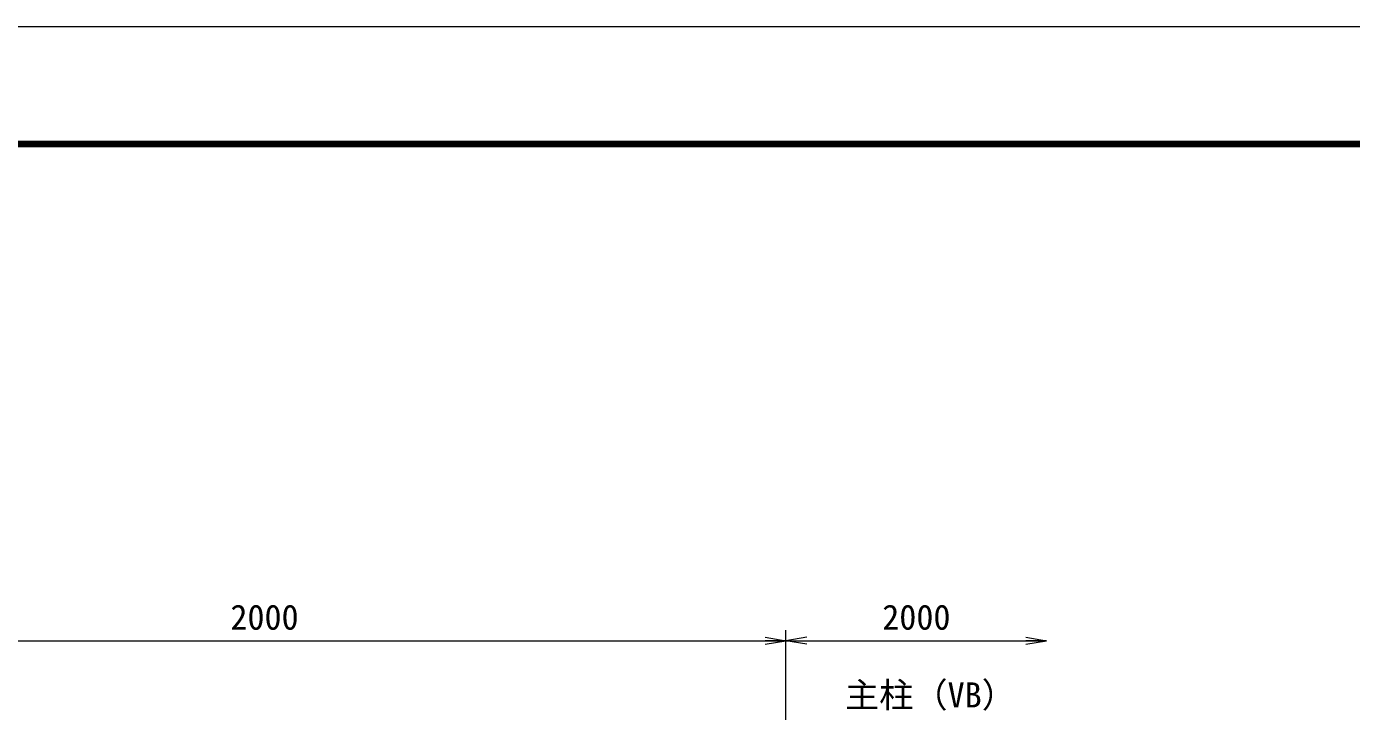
# Model space of a CAD drawing. Units: millimetres, scale not verified. Extents: x -4200 to 4200, y -2970 to 2970.
# Drawn here: x -2841 to -300, y 1657 to 2970 of the extents above; entities that cross this region are included whole.
import ezdxf
from ezdxf.enums import TextEntityAlignment as Align

# ---------------------------------------------------------------- set-up
doc = ezdxf.new("R2010")
doc.units = ezdxf.units.MM
doc.header["$LTSCALE"] = 10
for name, color, linetype, lineweight in [('0-2_D-STR-DIM', 7, 'Continuous', 13), ('0-7_D-STR-TXT', 7, 'Continuous', 13), ('0-8_0', 7, 'Continuous', 18), ('0-B_D-TTL', 7, 'Continuous', 18)]:
    doc.layers.add(name, color=color, linetype=linetype, lineweight=lineweight)
doc.styles.add('ＭＳ ゴシック', font='')
doc.styles.get('ＭＳ ゴシック').set_extended_font_data('MS Gothic')

# ---------------------------------------------------------------- blocks, each defined once
blk = doc.blocks.new('_Open')
at = {"layer": '0-8_0'}
blk.add_line((-10, 1.667), (0, 0), dxfattribs=at)
blk.add_lwpolyline([(-10, -1.667), (0, 0), (-10, 0)], dxfattribs=at)

msp = doc.modelspace()

# ---------------------------------------------------------------- linework, layer by layer
at = {"layer": '0-2_D-STR-DIM'}
for p, q in [((-1384.97, 1538.98), (-1384.97, 1812.76)), ((-1384.97, 1538.98), (-1384.97, 1812.76)), ((-3384.97, 1792.76), (-1384.97, 1792.76)), ((-1384.97, 1792.76), (-884.97, 1792.76))]:
    msp.add_line(p, q, dxfattribs=at)
at = {"layer": '0-B_D-TTL', "color": 2}
msp.add_lwpolyline([(-4200, 2970), (4200, 2970), (4200, -2970), (-4200, -2970)], close=True, dxfattribs=at)
at = {"layer": '0-B_D-TTL'}
for points in [[(-3930, 2750), (3930, 2750), (3930, -2750), (-3930, -2750)], [(-3927.5, 2747.5), (3927.5, 2747.5), (3927.5, -2747.5), (-3927.5, -2747.5)], [(-3925, 2745), (3925, 2745), (3925, -2745), (-3925, -2745)], [(-3922.5, 2742.5), (3922.5, 2742.5), (3922.5, -2742.5), (-3922.5, -2742.5)], [(-3920, 2740), (3920, 2740), (3920, -2740), (-3920, -2740)]]:
    msp.add_lwpolyline(points, close=True, dxfattribs=at)

# ---------------------------------------------------------------- block references
at = {"layer": '0-2_D-STR-DIM', "xscale": 4, "yscale": 4}
for p in [(-1384.97, 1792.76), (-884.97, 1792.76)]:
    msp.add_blockref('_Open', p, dxfattribs=at)
at = {"layer": '0-2_D-STR-DIM', "xscale": 4, "yscale": 4, "rotation": 180}
msp.add_blockref('_Open', (-1384.97, 1792.76), dxfattribs=at)

# ---------------------------------------------------------------- texts
at = {"layer": '0-2_D-STR-DIM', "style": 'ＭＳ ゴシック'}
for p in [(-2450.24, 1799.51), (-1200.24, 1799.51)]:
    msp.add_text('2000', height=48.09, dxfattribs=at).set_placement(p, align=Align.BOTTOM_LEFT)
at = {"layer": '0-7_D-STR-TXT', "style": 'ＭＳ ゴシック'}
msp.add_text('主柱（VB）', height=48.09, dxfattribs=at).set_placement((-1271.72, 1650.44), align=Align.BOTTOM_LEFT)

doc.saveas('drawing.dxf')
